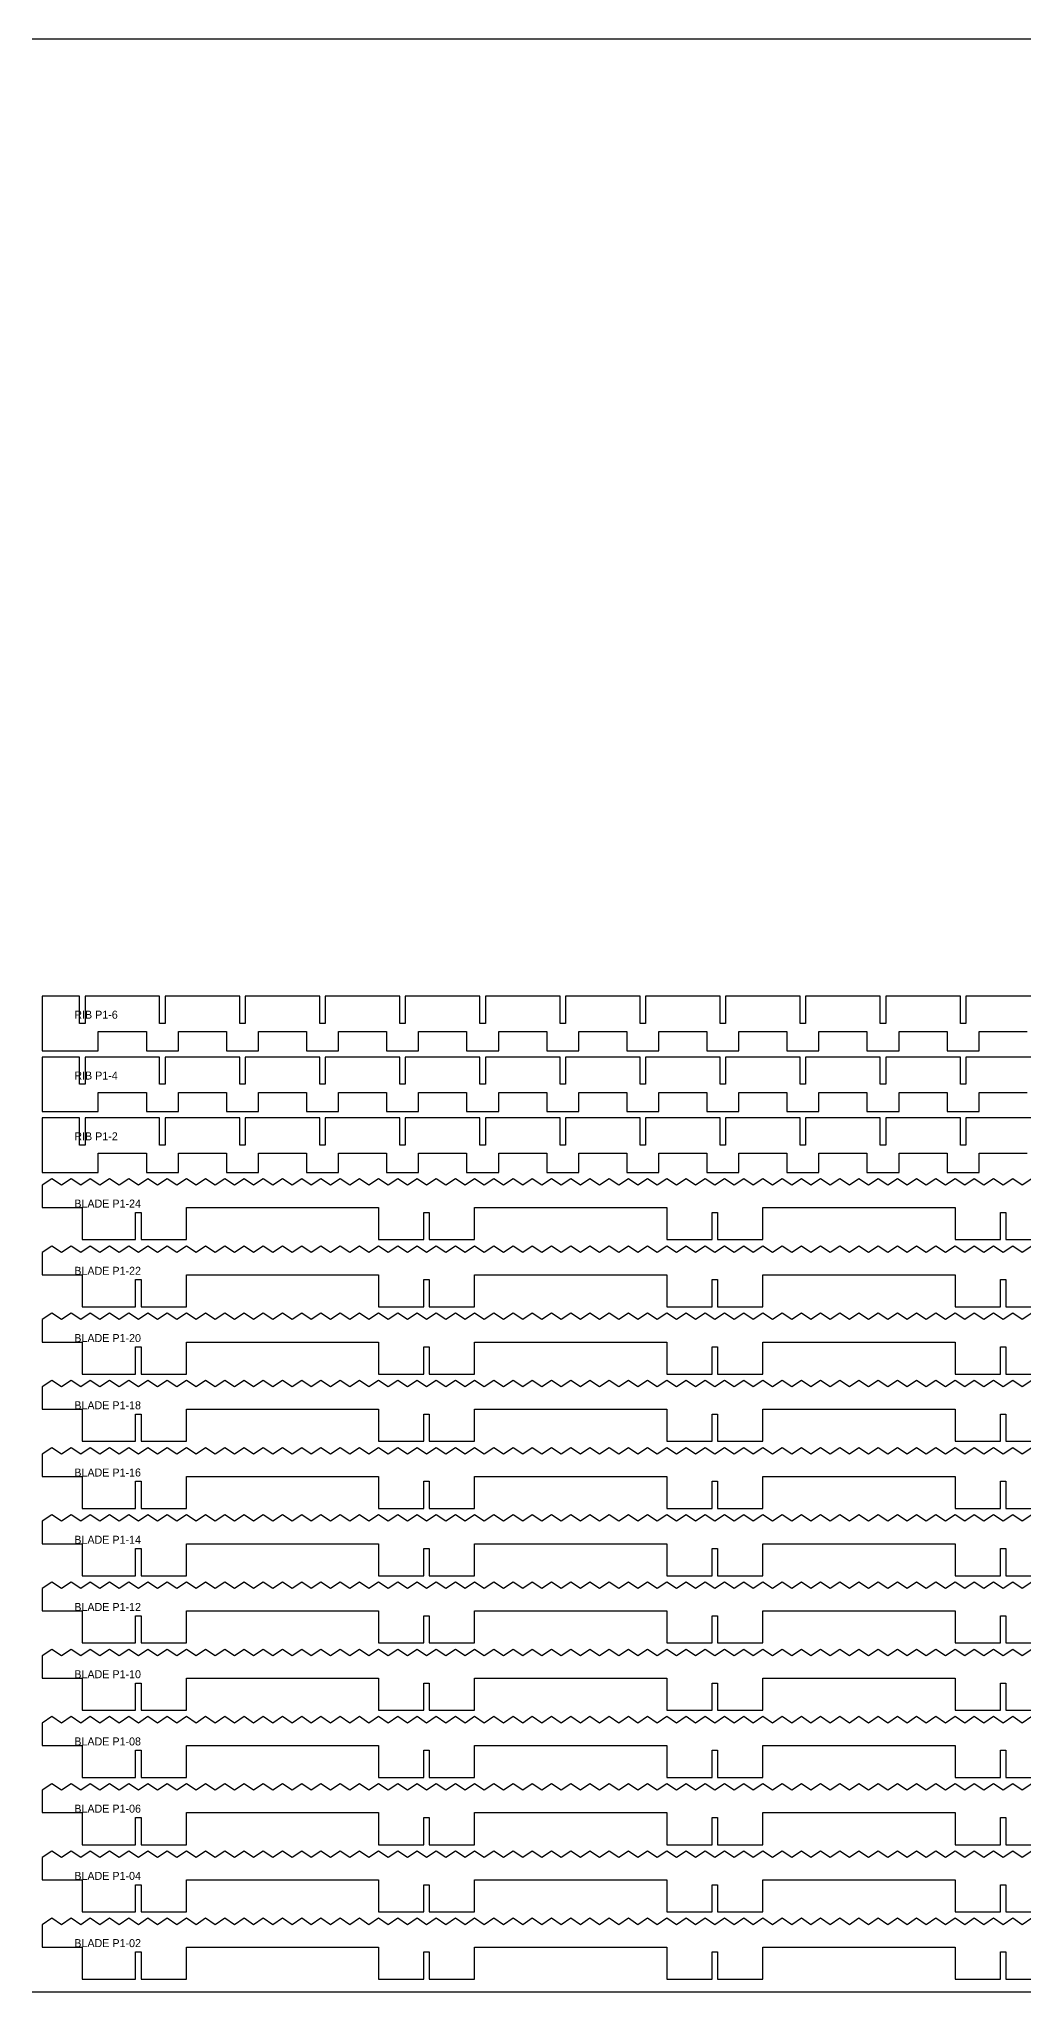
# Model space of a CAD drawing. Header units: millimetres. Extents: x 0 to 2440, y 0 to 1240.
# Drawn here: x 1210 to 1825, y 0 to 1220 of the extents above; entities that cross this region are included whole.
import ezdxf

# ---------------------------------------------------------------- set-up
doc = ezdxf.new("R2010")
doc.units = ezdxf.units.MM
for name, color, linetype in [('CUT', 1, 'Continuous'), ('LABELS', 3, 'Continuous'), ('SHEET', 8, 'Continuous')]:
    doc.layers.add(name, color=color, linetype=linetype)

msp = doc.modelspace()

# ---------------------------------------------------------------- linework, layer by layer
at = {"layer": 'CUT'}
for points in [[(1835.3, 622), (1788.7, 622), (1788.7, 605), (1785.3, 605), (1785.3, 622), (1738.7, 622), (1738.7, 605), (1735.3, 605), (1735.3, 622), (1688.7, 622), (1688.7, 605), (1685.3, 605), (1685.3, 622), (1638.7, 622), (1638.7, 605), (1635.3, 605), (1635.3, 622), (1588.7, 622), (1588.7, 605), (1585.3, 605), (1585.3, 622), (1538.7, 622), (1538.7, 605), (1535.3, 605), (1535.3, 622), (1488.7, 622), (1488.7, 605), (1485.3, 605), (1485.3, 622), (1438.7, 622), (1438.7, 605), (1435.3, 605), (1435.3, 622), (1388.7, 622), (1388.7, 605), (1385.3, 605), (1385.3, 622), (1338.7, 622), (1338.7, 605), (1335.3, 605), (1335.3, 622), (1288.7, 622), (1288.7, 605), (1285.3, 605), (1285.3, 622), (1238.7, 622), (1238.7, 605), (1235.3, 605), (1235.3, 622), (1212, 622), (1212, 588), (1247, 588), (1247, 600), (1277, 600), (1277, 588), (1297, 588), (1297, 600), (1327, 600), (1327, 588), (1347, 588), (1347, 600), (1377, 600), (1377, 588), (1397, 588), (1397, 600), (1427, 600), (1427, 588), (1447, 588), (1447, 600), (1477, 600), (1477, 588), (1497, 588), (1497, 600), (1527, 600), (1527, 588), (1547, 588), (1547, 600), (1577, 600), (1577, 588), (1597, 588), (1597, 600), (1627, 600), (1627, 588), (1647, 588), (1647, 600), (1677, 600), (1677, 588), (1697, 588), (1697, 600), (1727, 600), (1727, 588), (1747, 588), (1747, 600), (1777, 600), (1777, 588), (1797, 588), (1797, 600), (1827, 600)], [(1835.3, 584), (1788.7, 584), (1788.7, 567), (1785.3, 567), (1785.3, 584), (1738.7, 584), (1738.7, 567), (1735.3, 567), (1735.3, 584), (1688.7, 584), (1688.7, 567), (1685.3, 567), (1685.3, 584), (1638.7, 584), (1638.7, 567), (1635.3, 567), (1635.3, 584), (1588.7, 584), (1588.7, 567), (1585.3, 567), (1585.3, 584), (1538.7, 584), (1538.7, 567), (1535.3, 567), (1535.3, 584), (1488.7, 584), (1488.7, 567), (1485.3, 567), (1485.3, 584), (1438.7, 584), (1438.7, 567), (1435.3, 567), (1435.3, 584), (1388.7, 584), (1388.7, 567), (1385.3, 567), (1385.3, 584), (1338.7, 584), (1338.7, 567), (1335.3, 567), (1335.3, 584), (1288.7, 584), (1288.7, 567), (1285.3, 567), (1285.3, 584), (1238.7, 584), (1238.7, 567), (1235.3, 567), (1235.3, 584), (1212, 584), (1212, 550), (1247, 550), (1247, 562), (1277, 562), (1277, 550), (1297, 550), (1297, 562), (1327, 562), (1327, 550), (1347, 550), (1347, 562), (1377, 562), (1377, 550), (1397, 550), (1397, 562), (1427, 562), (1427, 550), (1447, 550), (1447, 562), (1477, 562), (1477, 550), (1497, 550), (1497, 562), (1527, 562), (1527, 550), (1547, 550), (1547, 562), (1577, 562), (1577, 550), (1597, 550), (1597, 562), (1627, 562), (1627, 550), (1647, 550), (1647, 562), (1677, 562), (1677, 550), (1697, 550), (1697, 562), (1727, 562), (1727, 550), (1747, 550), (1747, 562), (1777, 562), (1777, 550), (1797, 550), (1797, 562), (1827, 562)], [(1835.3, 546), (1788.7, 546), (1788.7, 529), (1785.3, 529), (1785.3, 546), (1738.7, 546), (1738.7, 529), (1735.3, 529), (1735.3, 546), (1688.7, 546), (1688.7, 529), (1685.3, 529), (1685.3, 546), (1638.7, 546), (1638.7, 529), (1635.3, 529), (1635.3, 546), (1588.7, 546), (1588.7, 529), (1585.3, 529), (1585.3, 546), (1538.7, 546), (1538.7, 529), (1535.3, 529), (1535.3, 546), (1488.7, 546), (1488.7, 529), (1485.3, 529), (1485.3, 546), (1438.7, 546), (1438.7, 529), (1435.3, 529), (1435.3, 546), (1388.7, 546), (1388.7, 529), (1385.3, 529), (1385.3, 546), (1338.7, 546), (1338.7, 529), (1335.3, 529), (1335.3, 546), (1288.7, 546), (1288.7, 529), (1285.3, 529), (1285.3, 546), (1238.7, 546), (1238.7, 529), (1235.3, 529), (1235.3, 546), (1212, 546), (1212, 512), (1247, 512), (1247, 524), (1277, 524), (1277, 512), (1297, 512), (1297, 524), (1327, 524), (1327, 512), (1347, 512), (1347, 524), (1377, 524), (1377, 512), (1397, 512), (1397, 524), (1427, 524), (1427, 512), (1447, 512), (1447, 524), (1477, 524), (1477, 512), (1497, 512), (1497, 524), (1527, 524), (1527, 512), (1547, 512), (1547, 524), (1577, 524), (1577, 512), (1597, 512), (1597, 524), (1627, 524), (1627, 512), (1647, 512), (1647, 524), (1677, 524), (1677, 512), (1697, 512), (1697, 524), (1727, 524), (1727, 512), (1747, 512), (1747, 524), (1777, 524), (1777, 512), (1797, 512), (1797, 524), (1827, 524)], [(1830, 508), (1824, 504), (1818, 508), (1812, 504), (1806, 508), (1800, 504), (1794, 508), (1788, 504), (1782, 508), (1776, 504), (1770, 508), (1764, 504), (1758, 508), (1752, 504), (1746, 508), (1740, 504), (1734, 508), (1728, 504), (1722, 508), (1716, 504), (1710, 508), (1704, 504), (1698, 508), (1692, 504), (1686, 508), (1680, 504), (1674, 508), (1668, 504), (1662, 508), (1656, 504), (1650, 508), (1644, 504), (1638, 508), (1632, 504), (1626, 508), (1620, 504), (1614, 508), (1608, 504), (1602, 508), (1596, 504), (1590, 508), (1584, 504), (1578, 508), (1572, 504), (1566, 508), (1560, 504), (1554, 508), (1548, 504), (1542, 508), (1536, 504), (1530, 508), (1524, 504), (1518, 508), (1512, 504), (1506, 508), (1500, 504), (1494, 508), (1488, 504), (1482, 508), (1476, 504), (1470, 508), (1464, 504), (1458, 508), (1452, 504), (1446, 508), (1440, 504), (1434, 508), (1428, 504), (1422, 508), (1416, 504), (1410, 508), (1404, 504), (1398, 508), (1392, 504), (1386, 508), (1380, 504), (1374, 508), (1368, 504), (1362, 508), (1356, 504), (1350, 508), (1344, 504), (1338, 508), (1332, 504), (1326, 508), (1320, 504), (1314, 508), (1308, 504), (1302, 508), (1296, 504), (1290, 508), (1284, 504), (1278, 508), (1272, 504), (1266, 508), (1260, 504), (1254, 508), (1248, 504), (1242, 508), (1236, 504), (1230, 508), (1224, 504), (1218, 508), (1212, 504), (1212, 490), (1237, 490), (1237, 470), (1270.3, 470), (1270.3, 487), (1273.7, 487), (1273.7, 470), (1302, 470), (1302, 490), (1422, 490), (1422, 470), (1450.3, 470), (1450.3, 487), (1453.7, 487), (1453.7, 470), (1482, 470), (1482, 490), (1602, 490), (1602, 470), (1630.3, 470), (1630.3, 487), (1633.7, 487), (1633.7, 470), (1662, 470), (1662, 490), (1782, 490), (1782, 470), (1810.3, 470), (1810.3, 487), (1813.7, 487), (1813.7, 470), (1842, 470)], [(1830, 466), (1824, 462), (1818, 466), (1812, 462), (1806, 466), (1800, 462), (1794, 466), (1788, 462), (1782, 466), (1776, 462), (1770, 466), (1764, 462), (1758, 466), (1752, 462), (1746, 466), (1740, 462), (1734, 466), (1728, 462), (1722, 466), (1716, 462), (1710, 466), (1704, 462), (1698, 466), (1692, 462), (1686, 466), (1680, 462), (1674, 466), (1668, 462), (1662, 466), (1656, 462), (1650, 466), (1644, 462), (1638, 466), (1632, 462), (1626, 466), (1620, 462), (1614, 466), (1608, 462), (1602, 466), (1596, 462), (1590, 466), (1584, 462), (1578, 466), (1572, 462), (1566, 466), (1560, 462), (1554, 466), (1548, 462), (1542, 466), (1536, 462), (1530, 466), (1524, 462), (1518, 466), (1512, 462), (1506, 466), (1500, 462), (1494, 466), (1488, 462), (1482, 466), (1476, 462), (1470, 466), (1464, 462), (1458, 466), (1452, 462), (1446, 466), (1440, 462), (1434, 466), (1428, 462), (1422, 466), (1416, 462), (1410, 466), (1404, 462), (1398, 466), (1392, 462), (1386, 466), (1380, 462), (1374, 466), (1368, 462), (1362, 466), (1356, 462), (1350, 466), (1344, 462), (1338, 466), (1332, 462), (1326, 466), (1320, 462), (1314, 466), (1308, 462), (1302, 466), (1296, 462), (1290, 466), (1284, 462), (1278, 466), (1272, 462), (1266, 466), (1260, 462), (1254, 466), (1248, 462), (1242, 466), (1236, 462), (1230, 466), (1224, 462), (1218, 466), (1212, 462), (1212, 448), (1237, 448), (1237, 428), (1270.3, 428), (1270.3, 445), (1273.7, 445), (1273.7, 428), (1302, 428), (1302, 448), (1422, 448), (1422, 428), (1450.3, 428), (1450.3, 445), (1453.7, 445), (1453.7, 428), (1482, 428), (1482, 448), (1602, 448), (1602, 428), (1630.3, 428), (1630.3, 445), (1633.7, 445), (1633.7, 428), (1662, 428), (1662, 448), (1782, 448), (1782, 428), (1810.3, 428), (1810.3, 445), (1813.7, 445), (1813.7, 428), (1842, 428)], [(1830, 424), (1824, 420), (1818, 424), (1812, 420), (1806, 424), (1800, 420), (1794, 424), (1788, 420), (1782, 424), (1776, 420), (1770, 424), (1764, 420), (1758, 424), (1752, 420), (1746, 424), (1740, 420), (1734, 424), (1728, 420), (1722, 424), (1716, 420), (1710, 424), (1704, 420), (1698, 424), (1692, 420), (1686, 424), (1680, 420), (1674, 424), (1668, 420), (1662, 424), (1656, 420), (1650, 424), (1644, 420), (1638, 424), (1632, 420), (1626, 424), (1620, 420), (1614, 424), (1608, 420), (1602, 424), (1596, 420), (1590, 424), (1584, 420), (1578, 424), (1572, 420), (1566, 424), (1560, 420), (1554, 424), (1548, 420), (1542, 424), (1536, 420), (1530, 424), (1524, 420), (1518, 424), (1512, 420), (1506, 424), (1500, 420), (1494, 424), (1488, 420), (1482, 424), (1476, 420), (1470, 424), (1464, 420), (1458, 424), (1452, 420), (1446, 424), (1440, 420), (1434, 424), (1428, 420), (1422, 424), (1416, 420), (1410, 424), (1404, 420), (1398, 424), (1392, 420), (1386, 424), (1380, 420), (1374, 424), (1368, 420), (1362, 424), (1356, 420), (1350, 424), (1344, 420), (1338, 424), (1332, 420), (1326, 424), (1320, 420), (1314, 424), (1308, 420), (1302, 424), (1296, 420), (1290, 424), (1284, 420), (1278, 424), (1272, 420), (1266, 424), (1260, 420), (1254, 424), (1248, 420), (1242, 424), (1236, 420), (1230, 424), (1224, 420), (1218, 424), (1212, 420), (1212, 406), (1237, 406), (1237, 386), (1270.3, 386), (1270.3, 403), (1273.7, 403), (1273.7, 386), (1302, 386), (1302, 406), (1422, 406), (1422, 386), (1450.3, 386), (1450.3, 403), (1453.7, 403), (1453.7, 386), (1482, 386), (1482, 406), (1602, 406), (1602, 386), (1630.3, 386), (1630.3, 403), (1633.7, 403), (1633.7, 386), (1662, 386), (1662, 406), (1782, 406), (1782, 386), (1810.3, 386), (1810.3, 403), (1813.7, 403), (1813.7, 386), (1842, 386)], [(1830, 382), (1824, 378), (1818, 382), (1812, 378), (1806, 382), (1800, 378), (1794, 382), (1788, 378), (1782, 382), (1776, 378), (1770, 382), (1764, 378), (1758, 382), (1752, 378), (1746, 382), (1740, 378), (1734, 382), (1728, 378), (1722, 382), (1716, 378), (1710, 382), (1704, 378), (1698, 382), (1692, 378), (1686, 382), (1680, 378), (1674, 382), (1668, 378), (1662, 382), (1656, 378), (1650, 382), (1644, 378), (1638, 382), (1632, 378), (1626, 382), (1620, 378), (1614, 382), (1608, 378), (1602, 382), (1596, 378), (1590, 382), (1584, 378), (1578, 382), (1572, 378), (1566, 382), (1560, 378), (1554, 382), (1548, 378), (1542, 382), (1536, 378), (1530, 382), (1524, 378), (1518, 382), (1512, 378), (1506, 382), (1500, 378), (1494, 382), (1488, 378), (1482, 382), (1476, 378), (1470, 382), (1464, 378), (1458, 382), (1452, 378), (1446, 382), (1440, 378), (1434, 382), (1428, 378), (1422, 382), (1416, 378), (1410, 382), (1404, 378), (1398, 382), (1392, 378), (1386, 382), (1380, 378), (1374, 382), (1368, 378), (1362, 382), (1356, 378), (1350, 382), (1344, 378), (1338, 382), (1332, 378), (1326, 382), (1320, 378), (1314, 382), (1308, 378), (1302, 382), (1296, 378), (1290, 382), (1284, 378), (1278, 382), (1272, 378), (1266, 382), (1260, 378), (1254, 382), (1248, 378), (1242, 382), (1236, 378), (1230, 382), (1224, 378), (1218, 382), (1212, 378), (1212, 364), (1237, 364), (1237, 344), (1270.3, 344), (1270.3, 361), (1273.7, 361), (1273.7, 344), (1302, 344), (1302, 364), (1422, 364), (1422, 344), (1450.3, 344), (1450.3, 361), (1453.7, 361), (1453.7, 344), (1482, 344), (1482, 364), (1602, 364), (1602, 344), (1630.3, 344), (1630.3, 361), (1633.7, 361), (1633.7, 344), (1662, 344), (1662, 364), (1782, 364), (1782, 344), (1810.3, 344), (1810.3, 361), (1813.7, 361), (1813.7, 344), (1842, 344)], [(1830, 340), (1824, 336), (1818, 340), (1812, 336), (1806, 340), (1800, 336), (1794, 340), (1788, 336), (1782, 340), (1776, 336), (1770, 340), (1764, 336), (1758, 340), (1752, 336), (1746, 340), (1740, 336), (1734, 340), (1728, 336), (1722, 340), (1716, 336), (1710, 340), (1704, 336), (1698, 340), (1692, 336), (1686, 340), (1680, 336), (1674, 340), (1668, 336), (1662, 340), (1656, 336), (1650, 340), (1644, 336), (1638, 340), (1632, 336), (1626, 340), (1620, 336), (1614, 340), (1608, 336), (1602, 340), (1596, 336), (1590, 340), (1584, 336), (1578, 340), (1572, 336), (1566, 340), (1560, 336), (1554, 340), (1548, 336), (1542, 340), (1536, 336), (1530, 340), (1524, 336), (1518, 340), (1512, 336), (1506, 340), (1500, 336), (1494, 340), (1488, 336), (1482, 340), (1476, 336), (1470, 340), (1464, 336), (1458, 340), (1452, 336), (1446, 340), (1440, 336), (1434, 340), (1428, 336), (1422, 340), (1416, 336), (1410, 340), (1404, 336), (1398, 340), (1392, 336), (1386, 340), (1380, 336), (1374, 340), (1368, 336), (1362, 340), (1356, 336), (1350, 340), (1344, 336), (1338, 340), (1332, 336), (1326, 340), (1320, 336), (1314, 340), (1308, 336), (1302, 340), (1296, 336), (1290, 340), (1284, 336), (1278, 340), (1272, 336), (1266, 340), (1260, 336), (1254, 340), (1248, 336), (1242, 340), (1236, 336), (1230, 340), (1224, 336), (1218, 340), (1212, 336), (1212, 322), (1237, 322), (1237, 302), (1270.3, 302), (1270.3, 319), (1273.7, 319), (1273.7, 302), (1302, 302), (1302, 322), (1422, 322), (1422, 302), (1450.3, 302), (1450.3, 319), (1453.7, 319), (1453.7, 302), (1482, 302), (1482, 322), (1602, 322), (1602, 302), (1630.3, 302), (1630.3, 319), (1633.7, 319), (1633.7, 302), (1662, 302), (1662, 322), (1782, 322), (1782, 302), (1810.3, 302), (1810.3, 319), (1813.7, 319), (1813.7, 302), (1842, 302)], [(1830, 298), (1824, 294), (1818, 298), (1812, 294), (1806, 298), (1800, 294), (1794, 298), (1788, 294), (1782, 298), (1776, 294), (1770, 298), (1764, 294), (1758, 298), (1752, 294), (1746, 298), (1740, 294), (1734, 298), (1728, 294), (1722, 298), (1716, 294), (1710, 298), (1704, 294), (1698, 298), (1692, 294), (1686, 298), (1680, 294), (1674, 298), (1668, 294), (1662, 298), (1656, 294), (1650, 298), (1644, 294), (1638, 298), (1632, 294), (1626, 298), (1620, 294), (1614, 298), (1608, 294), (1602, 298), (1596, 294), (1590, 298), (1584, 294), (1578, 298), (1572, 294), (1566, 298), (1560, 294), (1554, 298), (1548, 294), (1542, 298), (1536, 294), (1530, 298), (1524, 294), (1518, 298), (1512, 294), (1506, 298), (1500, 294), (1494, 298), (1488, 294), (1482, 298), (1476, 294), (1470, 298), (1464, 294), (1458, 298), (1452, 294), (1446, 298), (1440, 294), (1434, 298), (1428, 294), (1422, 298), (1416, 294), (1410, 298), (1404, 294), (1398, 298), (1392, 294), (1386, 298), (1380, 294), (1374, 298), (1368, 294), (1362, 298), (1356, 294), (1350, 298), (1344, 294), (1338, 298), (1332, 294), (1326, 298), (1320, 294), (1314, 298), (1308, 294), (1302, 298), (1296, 294), (1290, 298), (1284, 294), (1278, 298), (1272, 294), (1266, 298), (1260, 294), (1254, 298), (1248, 294), (1242, 298), (1236, 294), (1230, 298), (1224, 294), (1218, 298), (1212, 294), (1212, 280), (1237, 280), (1237, 260), (1270.3, 260), (1270.3, 277), (1273.7, 277), (1273.7, 260), (1302, 260), (1302, 280), (1422, 280), (1422, 260), (1450.3, 260), (1450.3, 277), (1453.7, 277), (1453.7, 260), (1482, 260), (1482, 280), (1602, 280), (1602, 260), (1630.3, 260), (1630.3, 277), (1633.7, 277), (1633.7, 260), (1662, 260), (1662, 280), (1782, 280), (1782, 260), (1810.3, 260), (1810.3, 277), (1813.7, 277), (1813.7, 260), (1842, 260)], [(1830, 256), (1824, 252), (1818, 256), (1812, 252), (1806, 256), (1800, 252), (1794, 256), (1788, 252), (1782, 256), (1776, 252), (1770, 256), (1764, 252), (1758, 256), (1752, 252), (1746, 256), (1740, 252), (1734, 256), (1728, 252), (1722, 256), (1716, 252), (1710, 256), (1704, 252), (1698, 256), (1692, 252), (1686, 256), (1680, 252), (1674, 256), (1668, 252), (1662, 256), (1656, 252), (1650, 256), (1644, 252), (1638, 256), (1632, 252), (1626, 256), (1620, 252), (1614, 256), (1608, 252), (1602, 256), (1596, 252), (1590, 256), (1584, 252), (1578, 256), (1572, 252), (1566, 256), (1560, 252), (1554, 256), (1548, 252), (1542, 256), (1536, 252), (1530, 256), (1524, 252), (1518, 256), (1512, 252), (1506, 256), (1500, 252), (1494, 256), (1488, 252), (1482, 256), (1476, 252), (1470, 256), (1464, 252), (1458, 256), (1452, 252), (1446, 256), (1440, 252), (1434, 256), (1428, 252), (1422, 256), (1416, 252), (1410, 256), (1404, 252), (1398, 256), (1392, 252), (1386, 256), (1380, 252), (1374, 256), (1368, 252), (1362, 256), (1356, 252), (1350, 256), (1344, 252), (1338, 256), (1332, 252), (1326, 256), (1320, 252), (1314, 256), (1308, 252), (1302, 256), (1296, 252), (1290, 256), (1284, 252), (1278, 256), (1272, 252), (1266, 256), (1260, 252), (1254, 256), (1248, 252), (1242, 256), (1236, 252), (1230, 256), (1224, 252), (1218, 256), (1212, 252), (1212, 238), (1237, 238), (1237, 218), (1270.3, 218), (1270.3, 235), (1273.7, 235), (1273.7, 218), (1302, 218), (1302, 238), (1422, 238), (1422, 218), (1450.3, 218), (1450.3, 235), (1453.7, 235), (1453.7, 218), (1482, 218), (1482, 238), (1602, 238), (1602, 218), (1630.3, 218), (1630.3, 235), (1633.7, 235), (1633.7, 218), (1662, 218), (1662, 238), (1782, 238), (1782, 218), (1810.3, 218), (1810.3, 235), (1813.7, 235), (1813.7, 218), (1842, 218)], [(1830, 214), (1824, 210), (1818, 214), (1812, 210), (1806, 214), (1800, 210), (1794, 214), (1788, 210), (1782, 214), (1776, 210), (1770, 214), (1764, 210), (1758, 214), (1752, 210), (1746, 214), (1740, 210), (1734, 214), (1728, 210), (1722, 214), (1716, 210), (1710, 214), (1704, 210), (1698, 214), (1692, 210), (1686, 214), (1680, 210), (1674, 214), (1668, 210), (1662, 214), (1656, 210), (1650, 214), (1644, 210), (1638, 214), (1632, 210), (1626, 214), (1620, 210), (1614, 214), (1608, 210), (1602, 214), (1596, 210), (1590, 214), (1584, 210), (1578, 214), (1572, 210), (1566, 214), (1560, 210), (1554, 214), (1548, 210), (1542, 214), (1536, 210), (1530, 214), (1524, 210), (1518, 214), (1512, 210), (1506, 214), (1500, 210), (1494, 214), (1488, 210), (1482, 214), (1476, 210), (1470, 214), (1464, 210), (1458, 214), (1452, 210), (1446, 214), (1440, 210), (1434, 214), (1428, 210), (1422, 214), (1416, 210), (1410, 214), (1404, 210), (1398, 214), (1392, 210), (1386, 214), (1380, 210), (1374, 214), (1368, 210), (1362, 214), (1356, 210), (1350, 214), (1344, 210), (1338, 214), (1332, 210), (1326, 214), (1320, 210), (1314, 214), (1308, 210), (1302, 214), (1296, 210), (1290, 214), (1284, 210), (1278, 214), (1272, 210), (1266, 214), (1260, 210), (1254, 214), (1248, 210), (1242, 214), (1236, 210), (1230, 214), (1224, 210), (1218, 214), (1212, 210), (1212, 196), (1237, 196), (1237, 176), (1270.3, 176), (1270.3, 193), (1273.7, 193), (1273.7, 176), (1302, 176), (1302, 196), (1422, 196), (1422, 176), (1450.3, 176), (1450.3, 193), (1453.7, 193), (1453.7, 176), (1482, 176), (1482, 196), (1602, 196), (1602, 176), (1630.3, 176), (1630.3, 193), (1633.7, 193), (1633.7, 176), (1662, 176), (1662, 196), (1782, 196), (1782, 176), (1810.3, 176), (1810.3, 193), (1813.7, 193), (1813.7, 176), (1842, 176)], [(1830, 172), (1824, 168), (1818, 172), (1812, 168), (1806, 172), (1800, 168), (1794, 172), (1788, 168), (1782, 172), (1776, 168), (1770, 172), (1764, 168), (1758, 172), (1752, 168), (1746, 172), (1740, 168), (1734, 172), (1728, 168), (1722, 172), (1716, 168), (1710, 172), (1704, 168), (1698, 172), (1692, 168), (1686, 172), (1680, 168), (1674, 172), (1668, 168), (1662, 172), (1656, 168), (1650, 172), (1644, 168), (1638, 172), (1632, 168), (1626, 172), (1620, 168), (1614, 172), (1608, 168), (1602, 172), (1596, 168), (1590, 172), (1584, 168), (1578, 172), (1572, 168), (1566, 172), (1560, 168), (1554, 172), (1548, 168), (1542, 172), (1536, 168), (1530, 172), (1524, 168), (1518, 172), (1512, 168), (1506, 172), (1500, 168), (1494, 172), (1488, 168), (1482, 172), (1476, 168), (1470, 172), (1464, 168), (1458, 172), (1452, 168), (1446, 172), (1440, 168), (1434, 172), (1428, 168), (1422, 172), (1416, 168), (1410, 172), (1404, 168), (1398, 172), (1392, 168), (1386, 172), (1380, 168), (1374, 172), (1368, 168), (1362, 172), (1356, 168), (1350, 172), (1344, 168), (1338, 172), (1332, 168), (1326, 172), (1320, 168), (1314, 172), (1308, 168), (1302, 172), (1296, 168), (1290, 172), (1284, 168), (1278, 172), (1272, 168), (1266, 172), (1260, 168), (1254, 172), (1248, 168), (1242, 172), (1236, 168), (1230, 172), (1224, 168), (1218, 172), (1212, 168), (1212, 154), (1237, 154), (1237, 134), (1270.3, 134), (1270.3, 151), (1273.7, 151), (1273.7, 134), (1302, 134), (1302, 154), (1422, 154), (1422, 134), (1450.3, 134), (1450.3, 151), (1453.7, 151), (1453.7, 134), (1482, 134), (1482, 154), (1602, 154), (1602, 134), (1630.3, 134), (1630.3, 151), (1633.7, 151), (1633.7, 134), (1662, 134), (1662, 154), (1782, 154), (1782, 134), (1810.3, 134), (1810.3, 151), (1813.7, 151), (1813.7, 134), (1842, 134)], [(1830, 130), (1824, 126), (1818, 130), (1812, 126), (1806, 130), (1800, 126), (1794, 130), (1788, 126), (1782, 130), (1776, 126), (1770, 130), (1764, 126), (1758, 130), (1752, 126), (1746, 130), (1740, 126), (1734, 130), (1728, 126), (1722, 130), (1716, 126), (1710, 130), (1704, 126), (1698, 130), (1692, 126), (1686, 130), (1680, 126), (1674, 130), (1668, 126), (1662, 130), (1656, 126), (1650, 130), (1644, 126), (1638, 130), (1632, 126), (1626, 130), (1620, 126), (1614, 130), (1608, 126), (1602, 130), (1596, 126), (1590, 130), (1584, 126), (1578, 130), (1572, 126), (1566, 130), (1560, 126), (1554, 130), (1548, 126), (1542, 130), (1536, 126), (1530, 130), (1524, 126), (1518, 130), (1512, 126), (1506, 130), (1500, 126), (1494, 130), (1488, 126), (1482, 130), (1476, 126), (1470, 130), (1464, 126), (1458, 130), (1452, 126), (1446, 130), (1440, 126), (1434, 130), (1428, 126), (1422, 130), (1416, 126), (1410, 130), (1404, 126), (1398, 130), (1392, 126), (1386, 130), (1380, 126), (1374, 130), (1368, 126), (1362, 130), (1356, 126), (1350, 130), (1344, 126), (1338, 130), (1332, 126), (1326, 130), (1320, 126), (1314, 130), (1308, 126), (1302, 130), (1296, 126), (1290, 130), (1284, 126), (1278, 130), (1272, 126), (1266, 130), (1260, 126), (1254, 130), (1248, 126), (1242, 130), (1236, 126), (1230, 130), (1224, 126), (1218, 130), (1212, 126), (1212, 112), (1237, 112), (1237, 92), (1270.3, 92), (1270.3, 109), (1273.7, 109), (1273.7, 92), (1302, 92), (1302, 112), (1422, 112), (1422, 92), (1450.3, 92), (1450.3, 109), (1453.7, 109), (1453.7, 92), (1482, 92), (1482, 112), (1602, 112), (1602, 92), (1630.3, 92), (1630.3, 109), (1633.7, 109), (1633.7, 92), (1662, 92), (1662, 112), (1782, 112), (1782, 92), (1810.3, 92), (1810.3, 109), (1813.7, 109), (1813.7, 92), (1842, 92)], [(1830, 88), (1824, 84), (1818, 88), (1812, 84), (1806, 88), (1800, 84), (1794, 88), (1788, 84), (1782, 88), (1776, 84), (1770, 88), (1764, 84), (1758, 88), (1752, 84), (1746, 88), (1740, 84), (1734, 88), (1728, 84), (1722, 88), (1716, 84), (1710, 88), (1704, 84), (1698, 88), (1692, 84), (1686, 88), (1680, 84), (1674, 88), (1668, 84), (1662, 88), (1656, 84), (1650, 88), (1644, 84), (1638, 88), (1632, 84), (1626, 88), (1620, 84), (1614, 88), (1608, 84), (1602, 88), (1596, 84), (1590, 88), (1584, 84), (1578, 88), (1572, 84), (1566, 88), (1560, 84), (1554, 88), (1548, 84), (1542, 88), (1536, 84), (1530, 88), (1524, 84), (1518, 88), (1512, 84), (1506, 88), (1500, 84), (1494, 88), (1488, 84), (1482, 88), (1476, 84), (1470, 88), (1464, 84), (1458, 88), (1452, 84), (1446, 88), (1440, 84), (1434, 88), (1428, 84), (1422, 88), (1416, 84), (1410, 88), (1404, 84), (1398, 88), (1392, 84), (1386, 88), (1380, 84), (1374, 88), (1368, 84), (1362, 88), (1356, 84), (1350, 88), (1344, 84), (1338, 88), (1332, 84), (1326, 88), (1320, 84), (1314, 88), (1308, 84), (1302, 88), (1296, 84), (1290, 88), (1284, 84), (1278, 88), (1272, 84), (1266, 88), (1260, 84), (1254, 88), (1248, 84), (1242, 88), (1236, 84), (1230, 88), (1224, 84), (1218, 88), (1212, 84), (1212, 70), (1237, 70), (1237, 50), (1270.3, 50), (1270.3, 67), (1273.7, 67), (1273.7, 50), (1302, 50), (1302, 70), (1422, 70), (1422, 50), (1450.3, 50), (1450.3, 67), (1453.7, 67), (1453.7, 50), (1482, 50), (1482, 70), (1602, 70), (1602, 50), (1630.3, 50), (1630.3, 67), (1633.7, 67), (1633.7, 50), (1662, 50), (1662, 70), (1782, 70), (1782, 50), (1810.3, 50), (1810.3, 67), (1813.7, 67), (1813.7, 50), (1842, 50)], [(1830, 46), (1824, 42), (1818, 46), (1812, 42), (1806, 46), (1800, 42), (1794, 46), (1788, 42), (1782, 46), (1776, 42), (1770, 46), (1764, 42), (1758, 46), (1752, 42), (1746, 46), (1740, 42), (1734, 46), (1728, 42), (1722, 46), (1716, 42), (1710, 46), (1704, 42), (1698, 46), (1692, 42), (1686, 46), (1680, 42), (1674, 46), (1668, 42), (1662, 46), (1656, 42), (1650, 46), (1644, 42), (1638, 46), (1632, 42), (1626, 46), (1620, 42), (1614, 46), (1608, 42), (1602, 46), (1596, 42), (1590, 46), (1584, 42), (1578, 46), (1572, 42), (1566, 46), (1560, 42), (1554, 46), (1548, 42), (1542, 46), (1536, 42), (1530, 46), (1524, 42), (1518, 46), (1512, 42), (1506, 46), (1500, 42), (1494, 46), (1488, 42), (1482, 46), (1476, 42), (1470, 46), (1464, 42), (1458, 46), (1452, 42), (1446, 46), (1440, 42), (1434, 46), (1428, 42), (1422, 46), (1416, 42), (1410, 46), (1404, 42), (1398, 46), (1392, 42), (1386, 46), (1380, 42), (1374, 46), (1368, 42), (1362, 46), (1356, 42), (1350, 46), (1344, 42), (1338, 46), (1332, 42), (1326, 46), (1320, 42), (1314, 46), (1308, 42), (1302, 46), (1296, 42), (1290, 46), (1284, 42), (1278, 46), (1272, 42), (1266, 46), (1260, 42), (1254, 46), (1248, 42), (1242, 46), (1236, 42), (1230, 46), (1224, 42), (1218, 46), (1212, 42), (1212, 28), (1237, 28), (1237, 8), (1270.3, 8), (1270.3, 25), (1273.7, 25), (1273.7, 8), (1302, 8), (1302, 28), (1422, 28), (1422, 8), (1450.3, 8), (1450.3, 25), (1453.7, 25), (1453.7, 8), (1482, 8), (1482, 28), (1602, 28), (1602, 8), (1630.3, 8), (1630.3, 25), (1633.7, 25), (1633.7, 8), (1662, 8), (1662, 28), (1782, 28), (1782, 8), (1810.3, 8), (1810.3, 25), (1813.7, 25), (1813.7, 8), (1842, 8)]]:
    msp.add_lwpolyline(points, dxfattribs=at)
at = {"layer": 'SHEET'}
msp.add_lwpolyline([(0, 0), (2440, 0), (2440, 1220), (0, 1220)], close=True, dxfattribs=at)

# ---------------------------------------------------------------- texts
at = {"layer": 'LABELS'}
for s, p in [('RIB P1-6', (1232, 608)), ('RIB P1-4', (1232, 570)), ('RIB P1-2', (1232, 532)), ('BLADE P1-24', (1232, 490)), ('BLADE P1-22', (1232, 448)), ('BLADE P1-20', (1232, 406)), ('BLADE P1-18', (1232, 364)), ('BLADE P1-16', (1232, 322)), ('BLADE P1-14', (1232, 280)), ('BLADE P1-12', (1232, 238)), ('BLADE P1-10', (1232, 196)), ('BLADE P1-08', (1232, 154)), ('BLADE P1-06', (1232, 112)), ('BLADE P1-04', (1232, 70)), ('BLADE P1-02', (1232, 28))]:
    msp.add_text(s, height=5, dxfattribs=at).set_placement(p)

doc.saveas('drawing.dxf')
